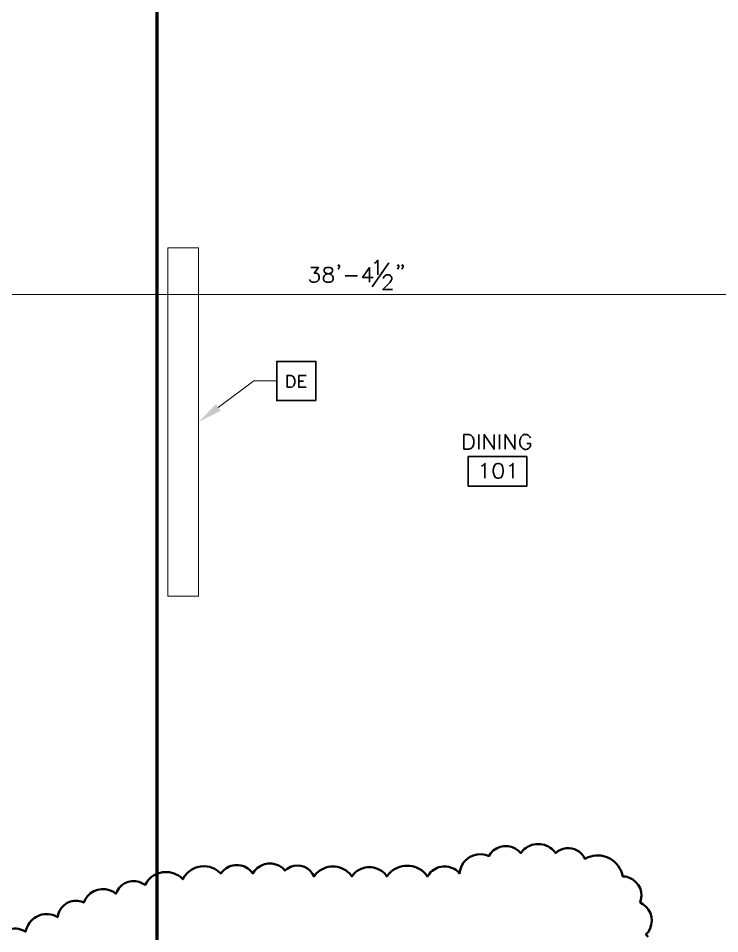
# Model space of a CAD drawing. Header units: inches. Extents: x 5 to 516, y -193 to 129.
# Drawn here: x 242.1 to 260, y 55.1 to 78.47 of the extents above; entities that cross this region are included whole.
import ezdxf

# ---------------------------------------------------------------- set-up
doc = ezdxf.new("R2010")
doc.units = ezdxf.units.IN
doc.header["$MEASUREMENT"] = 0
doc.layers.add('PDF2_Geometry', color=7, linetype='Continuous')
doc.layers.add('PDF2_Solid Fills', color=7, linetype='Continuous')

msp = doc.modelspace()

# ---------------------------------------------------------------- linework, layer by layer
at = {"layer": 'PDF2_Geometry', "lineweight": 70}
msp.add_lwpolyline([(245.6320149, 94.1834202), (245.6320149, 29.270085)], dxfattribs=at)
at = {"layer": 'PDF2_Geometry', "lineweight": 15}
msp.add_lwpolyline([(245.9086839, 63.713414), (245.9086839, 72.6100814), (246.698684, 72.6100814), (246.698684, 63.713414)], close=True, dxfattribs=at)
at = {"layer": 'PDF2_Geometry', "lineweight": 35}
for points in [[(251.125349, 71.6100813), (251.555349, 72.2234147)], [(251.1886831, 72.220087), (251.2220165, 72.2367537), (251.2753498, 72.290087), (251.2753498, 71.9167537)], [(249.5620147, 72.1034149), (249.7586814, 72.1034149), (249.6520147, 71.9600816), (249.705348, 71.9600816), (249.7420147, 71.9434149), (249.7586814, 71.9267482), (249.7753481, 71.8700816), (249.7753481, 71.8367482), (249.7586814, 71.7834149), (249.7220147, 71.7467482), (249.6686814, 71.7300816), (249.615348, 71.7300816), (249.5620147, 71.7467482), (249.545348, 71.7634149), (249.525348, 71.8000816)], [(250.2953488, 72.1567529), (250.2753488, 72.1400862), (250.2586821, 72.1567529), (250.2753488, 72.1767529), (250.2953488, 72.1567529), (250.2953488, 72.1200862), (250.2753488, 72.0867529), (250.2586821, 72.0667529)], [(251.0620148, 71.7300816), (251.0620148, 72.1034149), (250.8853481, 71.8534149), (251.1520148, 71.8534149)], [(251.8120149, 72.1567529), (251.7953482, 72.1400862), (251.7753482, 72.1567529), (251.7953482, 72.1767529), (251.8120149, 72.1567529), (251.8120149, 72.1200862), (251.7953482, 72.0867529), (251.7753482, 72.0667529)], [(251.9186806, 72.1567529), (251.9020139, 72.1400862), (251.8853473, 72.1567529), (251.9020139, 72.1767529), (251.9186806, 72.1567529), (251.9186806, 72.1200862), (251.9020139, 72.0867529), (251.8853473, 72.0667529)], [(250.4386831, 71.8900835), (250.7586831, 71.8900835)], [(251.4186806, 71.8267493), (251.4186806, 71.843416), (251.4386806, 71.8800827), (251.4553472, 71.8967493), (251.4920139, 71.9167493), (251.5620139, 71.9167493), (251.5986806, 71.8967493), (251.6153473, 71.8800827), (251.6353473, 71.843416), (251.6353473, 71.8100827), (251.6153473, 71.773416), (251.5820139, 71.7200826), (251.4020139, 71.5400826), (251.6520139, 71.5400826)], [(249.4420169, 69.0500835), (249.2586835, 69.0500835), (249.2586835, 69.3500835), (249.4420169, 69.3500835)], [(249.2586835, 69.206754), (249.3720169, 69.206754)], [(253.8486836, 67.8400818), (253.8486836, 67.4667484)], [(253.9920179, 67.4667501), (253.9920179, 67.8400834), (254.2420179, 67.4667501), (254.2420179, 67.8400834)], [(254.3820156, 67.8400818), (254.3820156, 67.4667484)], [(254.5253499, 67.4667501), (254.5253499, 67.8400834), (254.7753499, 67.4667501), (254.7753499, 67.8400834)], [(255.1686809, 67.7534186), (255.1520142, 67.786752), (255.1153475, 67.8234187)], [(254.9020142, 67.696752), (254.9020142, 67.6100853), (254.9186808, 67.556752)], [(255.1520142, 67.5200853), (255.1686809, 67.556752), (255.1686809, 67.6100853), (255.0786809, 67.6100853)], [(253.9186808, 67.033414), (253.9553474, 67.0500806), (254.0086808, 67.103414), (254.0086808, 66.7300806)], [(254.6320157, 67.033414), (254.6686823, 67.0500806), (254.7220157, 67.103414), (254.7220157, 66.7300806)]]:
    msp.add_lwpolyline(points, dxfattribs=at)
for points in [[(249.972015, 72.1034149), (249.9186817, 72.0867483), (249.902015, 72.0500816), (249.902015, 72.0134149), (249.9186817, 71.9800816), (249.9553483, 71.9600816), (250.0253483, 71.9434149), (250.0786817, 71.9267482), (250.1153484, 71.8900816), (250.1353484, 71.8534149), (250.1353484, 71.8000816), (250.1153484, 71.7634149), (250.0986817, 71.7467482), (250.0453483, 71.7300816), (249.972015, 71.7300816), (249.9186817, 71.7467482), (249.902015, 71.7634149), (249.8853483, 71.8000816), (249.8853483, 71.8534149), (249.902015, 71.8900816), (249.9386817, 71.9267482), (249.992015, 71.9434149), (250.062015, 71.9600816), (250.0986817, 71.9800816), (250.1153484, 72.0134149), (250.1153484, 72.0500816), (250.0986817, 72.0867483), (250.0453483, 72.1034149)], [(249.6920162, 68.7100838), (249.6920162, 69.7100838), (248.6920161, 69.7100838), (248.6920161, 68.7100838)], [(248.9586821, 69.0500835), (248.9586821, 69.3500835), (249.0586821, 69.3500835), (249.0986821, 69.3334169), (249.1286821, 69.3067502), (249.1420155, 69.2767502), (249.1586822, 69.2334169), (249.1586822, 69.1634169), (249.1420155, 69.1200835), (249.1286821, 69.0934169), (249.0986821, 69.0634169), (249.0586821, 69.0500835)], [(253.4720153, 67.4667501), (253.4720153, 67.8400834), (253.598682, 67.8400834), (253.6520153, 67.8234168), (253.688682, 67.7867501), (253.7053486, 67.7534167), (253.7220153, 67.6967501), (253.7220153, 67.6100834), (253.7053486, 67.5567501), (253.688682, 67.5200834), (253.6520153, 67.4834167), (253.598682, 67.4667501)], [(255.0786811, 67.2767476), (253.578681, 67.2767476), (253.578681, 66.5267475), (255.0786811, 66.5267475)], [(254.3286811, 67.1034145), (254.2753477, 67.0867479), (254.2420144, 67.0334145), (254.2220144, 66.9434145), (254.2220144, 66.8900812), (254.2420144, 66.8000812), (254.2753477, 66.7467478), (254.3286811, 66.7300812), (254.3653477, 66.7300812), (254.4186811, 66.7467478), (254.4553478, 66.8000812), (254.4720144, 66.8900812), (254.4720144, 66.9434145), (254.4553478, 67.0334145), (254.4186811, 67.0867479), (254.3653477, 67.1034145)]]:
    msp.add_lwpolyline(points, close=True, dxfattribs=at)
at = {"layer": 'PDF2_Geometry', "lineweight": 15}
for points in [[(231.535346, 71.416749), (269.9120173, 71.416749), (271.0786841, 71.416749)], [(247.1986824, 68.5334141), (248.1086824, 69.2100808), (248.6920158, 69.2100808)]]:
    msp.add_lwpolyline(points, dxfattribs=at)
at = {"layer": 'PDF2_Geometry', "lineweight": 50}
for points in [[(256.0053525, 57.2667489), (255.935352, 57.2400833), (255.8720195, 57.2034164), (255.8153535, 57.15675), (255.7586857, 57.2234156, 0.4184849882), (254.9786852, 57.2234156), (254.9220191, 57.15675), (254.8653531, 57.213416)], [(257.6020188, 56.5534165), (257.5253535, 56.560083), (257.5020195, 56.6534159, 0.4278344936), (256.645352, 57.0500826), (256.5586855, 57.0067493), (256.5220203, 57.0734166)], [(248.1286853, 56.7034164), (248.0820188, 56.6367499), (248.0320192, 56.69675, 0.4265113303), (247.315352, 56.69675), (247.2653523, 56.6367499), (247.1986858, 56.6934168)], [(253.3753525, 56.7200824), (253.3620198, 56.6367499), (253.305352, 56.6934168, 0.4204726025), (252.5886856, 56.6267495), (252.5420191, 56.560083), (252.4853531, 56.6334159, 0.4300989026), (251.5620182, 56.6334159), (251.502019, 56.560083), (251.4486861, 56.6300827, 0.4179266929), (250.6653524, 56.6300827), (250.6120187, 56.560083), (250.5553526, 56.6300827, 0.4263615339), (249.698686, 56.6300827), (249.6453523, 56.560083), (249.6086854, 56.6267495)], [(246.3420183, 56.5634161), (246.298685, 56.4867492), (246.2320185, 56.5467493, 0.4313216108), (245.3753519, 56.4134163), (245.3320186, 56.3400826), (245.2686853, 56.3800826)], [(243.1153517, 55.5934166), (243.1020185, 55.5200828), (243.0220183, 55.5600829, 0.4229728157), (242.3053515, 55.2334159), (242.2820183, 55.1500826), (242.2053518, 55.1900827, 0.4191197141), (241.488685, 54.8634165), (241.4653518, 54.7800832), (241.3986848, 54.8267497, 0.4248603894), (240.682018, 54.6300825), (240.6486848, 54.5567496), (240.5853515, 54.5967497)]]:
    msp.add_lwpolyline(points, format="xyb", dxfattribs=at)
for points in [[(254.1486867, 57.1467504), (254.1053534, 57.080083), (254.0253533, 57.1100835)], [(248.9586855, 56.7567493), (248.9020186, 56.7100828), (248.8453526, 56.7667489)], [(244.6186855, 56.1867495), (244.588685, 56.1167498), (244.5220184, 56.1634163)], [(243.8053521, 55.9667492), (243.7720184, 55.8934163), (243.7020187, 55.9200827)], [(258.0420196, 55.8534161), (257.972019, 55.8934163), (257.9920199, 55.9667492)], [(258.1720194, 55.0134164), (258.1186865, 55.0767497), (258.1720194, 55.1367498)]]:
    msp.add_lwpolyline(points, dxfattribs=at)
at = {"layer": 'PDF2_Geometry', "lineweight": 35}
for points in [[(255.1153475, 67.8234187), (255.0054586, 67.8875853), (254.9196253, 67.8023075), (254.9020142, 67.696752)], [(254.9186808, 67.556752), (254.9605697, 67.4455297), (255.0851253, 67.4289186), (255.1520142, 67.5200853)]]:
    msp.add_open_spline(points, degree=3, dxfattribs=at)
at = {"layer": 'PDF2_Geometry', "lineweight": 50}
for points in [[(254.8653531, 57.213416), (254.6560754, 57.3965266), (254.3207414, 57.3650833), (254.1486867, 57.1467504)], [(256.5220203, 57.0734166), (256.4169635, 57.2434165), (256.1957975, 57.3219162), (256.0053525, 57.2667489)], [(254.0253533, 57.1100835), (253.7378522, 57.1841938), (253.4404635, 57.0110828), (253.3753525, 56.7200824)], [(247.1986858, 56.6934168), (246.9272413, 56.90636), (246.5419627, 56.8434158), (246.3420183, 56.5634161)], [(248.8453526, 56.7667489), (248.6272409, 56.9478046), (248.3083525, 56.9259167), (248.1286853, 56.7034164)], [(249.6086854, 56.6267495), (249.4709078, 56.8453604), (249.1705742, 56.903471), (248.9586855, 56.7567493)], [(245.2686853, 56.3800826), (245.0397967, 56.5124721), (244.7410186, 56.4206939), (244.6186855, 56.1867495)], [(257.9920199, 55.9667492), (258.0563527, 56.2296937), (257.8692969, 56.5065831), (257.6020188, 56.5534165)], [(244.5220184, 56.1634163), (244.2706299, 56.3096939), (243.9428516, 56.2264165), (243.8053521, 55.9667492)], [(243.7020187, 55.9200827), (243.4588516, 56.0011942), (243.1731851, 55.8428605), (243.1153517, 55.5934166)], [(258.1720194, 55.1367498), (258.3348527, 55.3739714), (258.2827982, 55.691083), (258.0420196, 55.8534161)]]:
    msp.add_open_spline(points, degree=3, dxfattribs=at)
at = {"layer": 'PDF2_Solid Fills', "lineweight": 35, "transparency": 33554559}
msp.add_solid([(247.1386814, 68.6167474), (246.6986814, 68.1600807), (247.2620148, 68.4500808)], dxfattribs=at)

doc.saveas('drawing.dxf')
